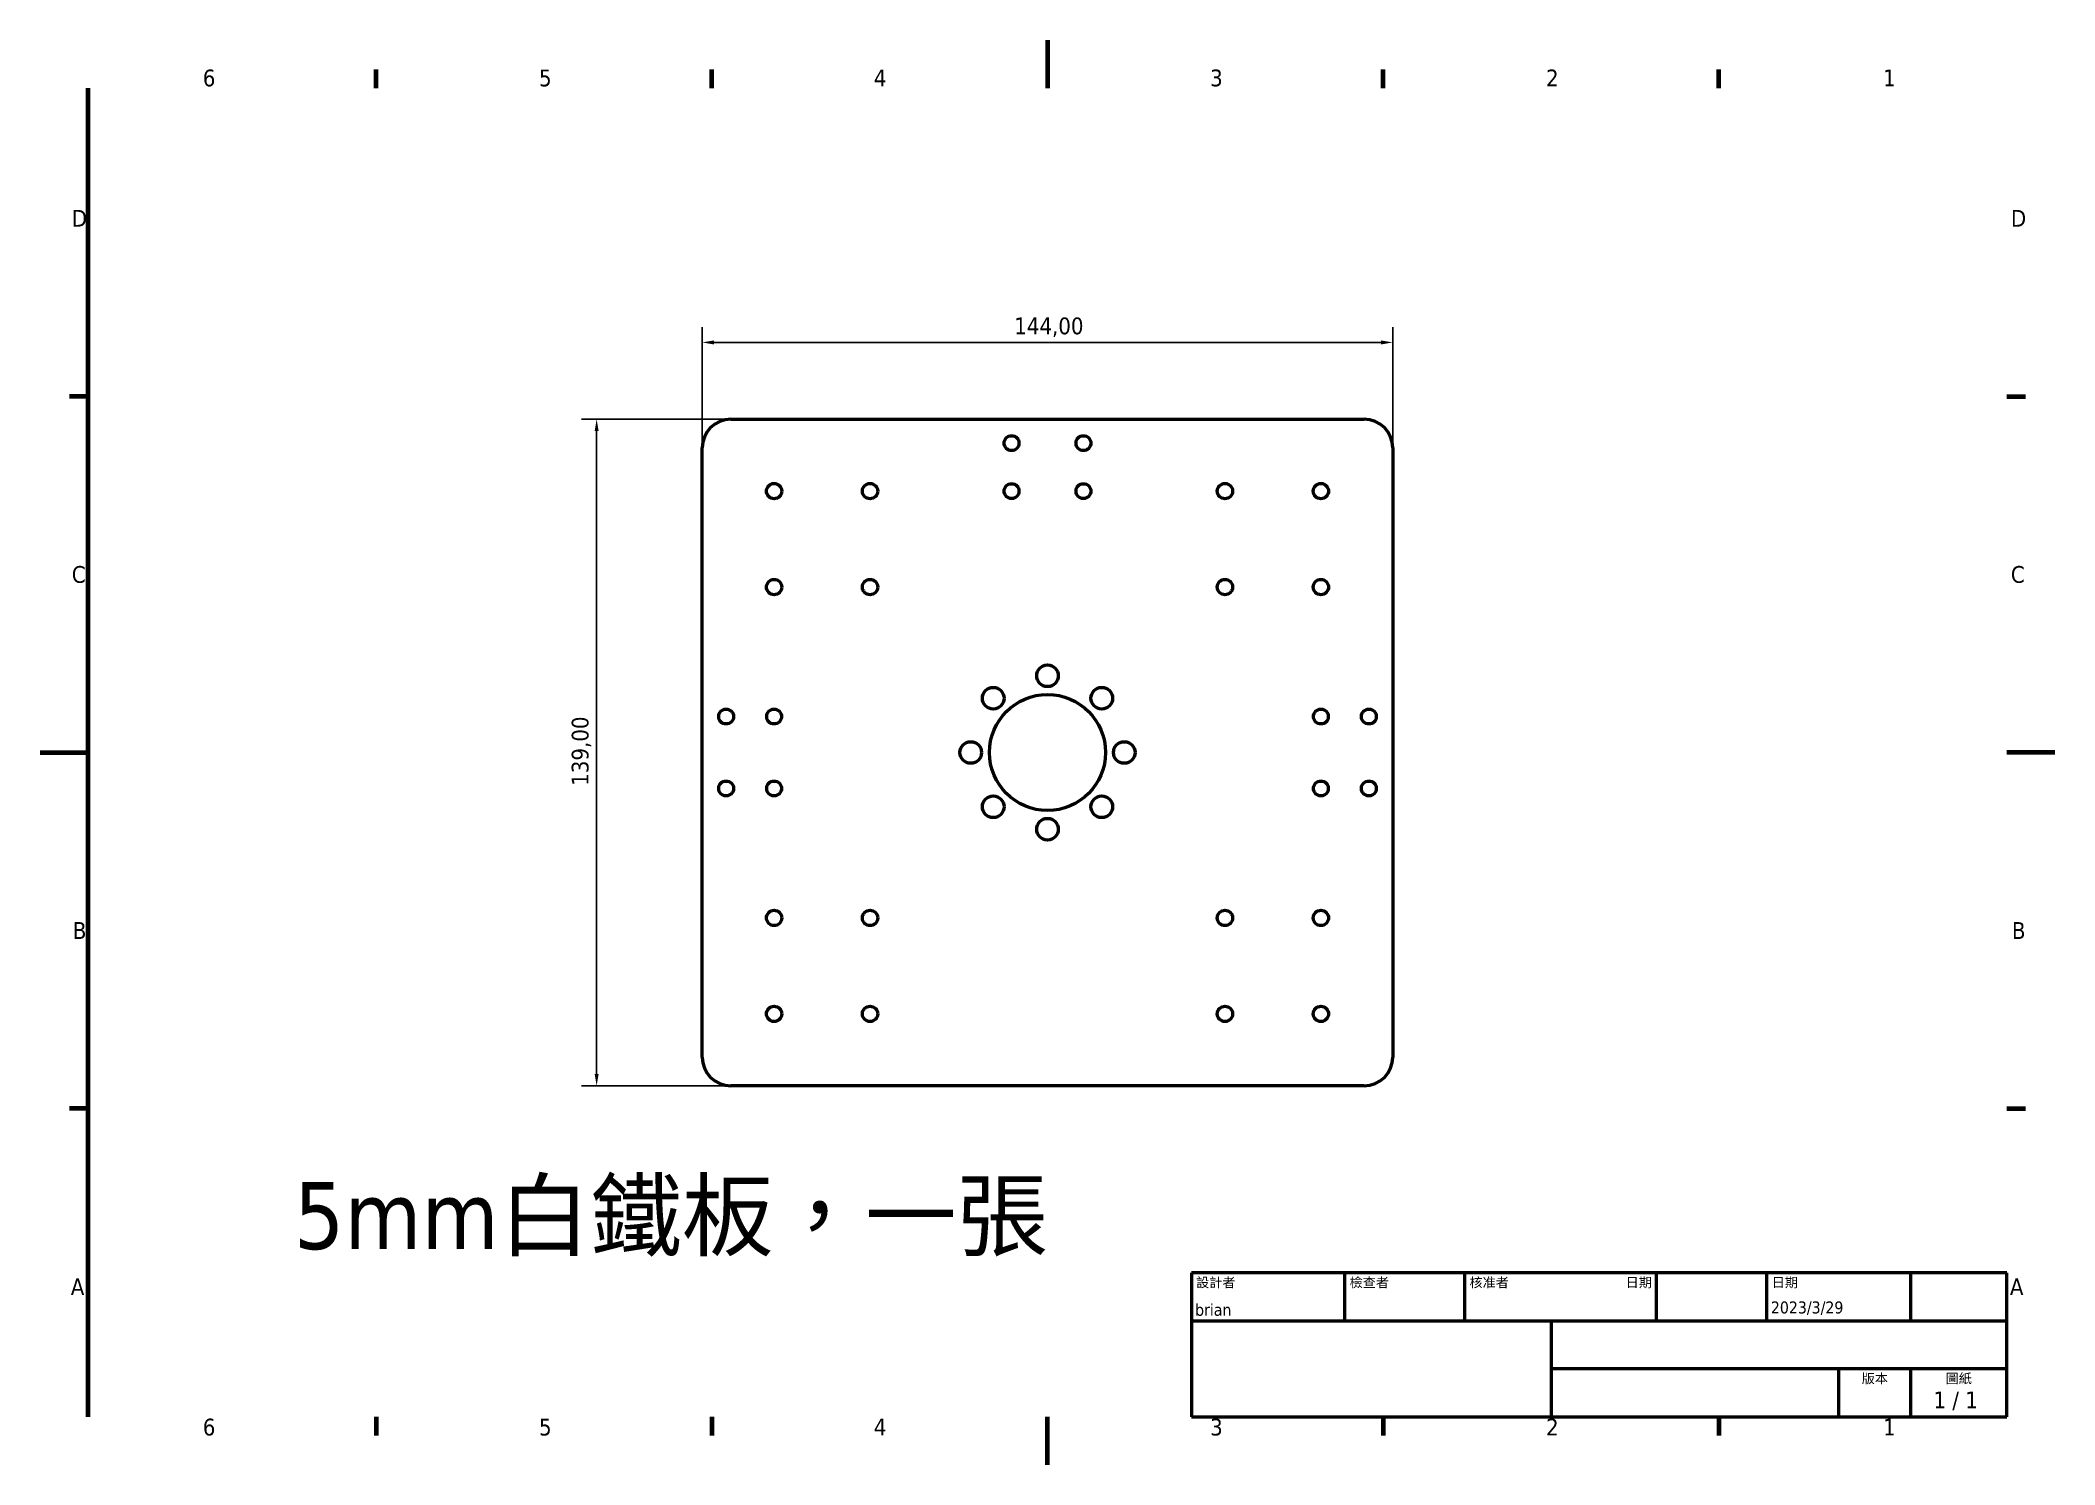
# Model space of a CAD drawing. Header units: millimetres. Extents: x 0 to 420, y 0 to 297.
import ezdxf
from ezdxf.enums import TextEntityAlignment as Align

# ---------------------------------------------------------------- set-up
doc = ezdxf.new("R2010")
doc.units = ezdxf.units.MM
for name, color, linetype, lineweight in [('可見 (ISO)', 7, 'Continuous', 50), ('圖框 (ISO)', 7, 'Continuous', 70), ('標註 (ISO)', 7, 'Continuous', 25), ('標題 (ISO)', 7, 'Continuous', 50), ('符號 (ISO)', 7, 'Continuous', 25)]:
    doc.layers.add(name, color=color, linetype=linetype, lineweight=lineweight)
doc.styles.add('文字型式39', font='tahoma.ttf')
doc.styles.add('文字型式41', font='tahoma.ttf')
doc.styles.add('註記文字 (ISO)', font='tahoma.ttf')
doc.dimstyles.new('預設 (ISO)', dxfattribs={"dimtxt": 3.5, "dimasz": 2.5, "dimexe": 3.175, "dimexo": 0, "dimgap": 0.762, "dimtad": 1, "dimrnd": 1e-08, "dimzin": 0, "dimtxsty": '註記文字 (ISO)', "dimcen": 0.09, "dimdle": 10, "dimclrd": 256, "dimclre": 256, "dimclrt": 256, "dimazin": 0, "dimtfac": 1.001486, "dimtmove": 0, "dimatfit": 3, "dimfxl": 0, "dimtolj": 1, "dimtzin": 0, "dimlwd": -1, "dimlwe": -1, "dimarcsym": 0})

# ---------------------------------------------------------------- blocks, each defined once
blk = doc.blocks.new('圖框 預設圖框')
at = {"layer": '圖框 (ISO)'}
for p, q in [((70, 287), (70, 290.9)), ((140, 287), (140, 290.9)), ((280, 287), (280, 290.9)), ((350, 287), (350, 290.9)), ((10, 222.75), (6.1, 222.75)), ((410, 222.75), (413.9, 222.75)), ((10, 74.25), (6.1, 74.25)), ((410, 74.25), (413.9, 74.25)), ((70, 10), (70, 6.1)), ((140, 10), (140, 6.1)), ((280, 10), (280, 6.1)), ((350, 10), (350, 6.1))]:
    blk.add_line(p, q, dxfattribs=at)
at = {"layer": '圖框 (ISO)', "flags": 128}
for points in [[(210, 297), (210, 287)], [(10, 10), (10, 287)], [(0, 148.5), (10, 148.5)], [(420, 148.5), (410, 148.5)], [(210, 0), (210, 10)]]:
    blk.add_lwpolyline(points, dxfattribs=at)
at = {"layer": '圖框 (ISO)', "char_height": 3.5, "attachment_point": 7, "style": '註記文字 (ISO)'}
for s, insert in [('6', (33.88, 287.33)), ('5', (103.98, 287.33)), ('4', (173.78, 287.4)), ('3', (243.91, 287.33)), ('2', (313.94, 287.4)), ('1', (384.21, 287.4)), ('D', (6.57, 258.13)), ('D', (410.87, 258.13)), ('C', (6.56, 183.81)), ('C', (410.86, 183.81)), ('B', (6.78, 109.63)), ('B', (411.08, 109.63)), ('A', (6.36, 35.38)), ('A', (410.66, 35.38)), ('6', (33.88, 6.03)), ('5', (103.98, 6.03)), ('4', (173.78, 6.1)), ('3', (243.91, 6.03)), ('2', (313.94, 6.1)), ('1', (384.21, 6.1))]:
    blk.add_mtext(s, dxfattribs=dict(at, insert=insert))
blk = doc.blocks.new('標題欄框 ISO')
at = {"layer": '標題 (ISO)'}
for p, q in [((270.07, 130), (100.07, 130)), ((100.07, 130), (100.07, 100)), ((132.07, 120), (132.07, 130)), ((157.07, 120), (157.07, 130)), ((197.07, 120), (197.07, 130)), ((220.07, 120), (220.07, 130)), ((250.07, 120), (250.07, 130)), ((270.07, 100), (270.07, 130)), ((100.07, 120), (270.07, 120)), ((175.07, 120), (175.07, 100)), ((270.07, 110), (175.07, 110)), ((235.07, 100), (235.07, 110)), ((250.07, 100), (250.07, 110)), ((100.07, 100), (270.07, 100))]:
    blk.add_line(p, q, dxfattribs=at)
at = {"layer": '標題 (ISO)', "style": '文字型式41'}
for s, p in [('設計者', (101.07, 129)), ('檢查者', (133.07, 129)), ('核准者', (158.07, 129)), ('日期', (221.07, 129))]:
    blk.add_text(s, height=2, dxfattribs=at).set_placement(p, align=Align.TOP_LEFT)
blk.add_text('日期', height=2, dxfattribs=at).set_placement((196.07, 129), align=Align.TOP_RIGHT)
for s, p in [('版本', (242.57, 109)), ('圖紙', (260.07, 109))]:
    blk.add_text(s, height=2, dxfattribs=at).set_placement(p, align=Align.TOP_CENTER)
at = {"layer": '標題 (ISO)', "style": '註記文字 (ISO)'}
blk.add_text('1 / 1 ', height=3.5, dxfattribs=at).set_placement((260.07, 103.5), align=Align.MIDDLE_CENTER)
at = {"layer": '標題 (ISO)', "style": '文字型式39'}
for tag, p in [('作者_001', (100.84, 121.05)), ('建立日期_001', (220.89, 121.54))]:
    blk.add_attdef(tag, p, '', height=2.5, dxfattribs=at)
for tag, p in [('檢查者', (133.07, 121)), ('工程核准者', (158.07, 121))]:
    blk.add_attdef(tag, text='', height=2.5, dxfattribs=at).set_placement(p, align=Align.BOTTOM_LEFT)
blk.add_attdef('工程核准日期', text='', height=2.5, dxfattribs=at).set_placement((196.07, 121), align=Align.BOTTOM_RIGHT)
at = {"layer": '標題 (ISO)', "style": '註記文字 (ISO)'}
for tag, p in [('標題', (222.57, 115)), ('公司', (137.41, 109.96)), ('版序號碼', (242.57, 103.5))]:
    blk.add_attdef(tag, text='', height=3.5, dxfattribs=at).set_placement(p, align=Align.MIDDLE_CENTER)
blk.add_attdef('零件號碼', text='', height=3.5, dxfattribs=at).set_placement((176.07, 105), align=Align.MIDDLE_LEFT)
blk = doc.blocks.new('*D5')
at = {"layer": 'Defpoints', "color": 0}
for p in [(282, 234), (138, 212), (282, 212)]:
    blk.add_point(p, dxfattribs=at)
at = {"layer": '標註 (ISO)'}
for p, q in [((138, 212), (138, 237.18)), ((282, 212), (282, 237.18)), ((140.5, 234), (279.5, 234))]:
    blk.add_line(p, q, dxfattribs=at)
for points in [[(140.5, 234.42), (140.5, 233.58), (138, 234)], [(279.5, 234.42), (279.5, 233.58), (282, 234)]]:
    blk.add_solid(points, dxfattribs=at)
at = {"layer": '標註 (ISO)', "insert": (203.06, 239.2), "char_height": 3.5, "attachment_point": 1, "style": '註記文字 (ISO)'}
blk.add_mtext('\\A1;144,00', dxfattribs=at)
blk = doc.blocks.new('*D6')
at = {"layer": 'Defpoints', "color": 0}
for p in [(144, 218), (116, 79), (144, 79)]:
    blk.add_point(p, dxfattribs=at)
at = {"layer": '標註 (ISO)'}
for p, q in [((144, 218), (112.83, 218)), ((116, 215.5), (116, 81.5)), ((144, 79), (112.83, 79))]:
    blk.add_line(p, q, dxfattribs=at)
for points in [[(115.58, 215.5), (116.42, 215.5), (116, 218)], [(115.58, 81.5), (116.42, 81.5), (116, 79)]]:
    blk.add_solid(points, dxfattribs=at)
at = {"layer": '標註 (ISO)', "insert": (110.8, 141.56), "char_height": 3.5, "attachment_point": 1, "rotation": 90, "style": '註記文字 (ISO)'}
blk.add_mtext('\\A1;139,00', dxfattribs=at)

msp = doc.modelspace()

# ---------------------------------------------------------------- linework, layer by layer
at = {"layer": '可見 (ISO)'}
for p, q in [((144, 218), (276, 218)), ((138, 85), (138, 212)), ((282, 212), (282, 85)), ((276, 79), (144, 79))]:
    msp.add_line(p, q, dxfattribs=at)
for centre, radius in [((202.5, 213), 1.55), ((217.5, 213), 1.55), ((153, 203), 1.6), ((173, 203), 1.6), ((202.5, 203), 1.55), ((217.5, 203), 1.55), ((247, 203), 1.6), ((267, 203), 1.6), ((153, 183), 1.6), ((173, 183), 1.6), ((247, 183), 1.6), ((267, 183), 1.6), ((210, 164.5), 2.25), ((198.686, 159.814), 2.25), ((210, 148.5), 12.1), ((221.314, 159.814), 2.25), ((143, 156), 1.55), ((153, 156), 1.55), ((267, 156), 1.55), ((277, 156), 1.55), ((194, 148.5), 2.25), ((226, 148.5), 2.25), ((143, 141), 1.55), ((153, 141), 1.55), ((198.686, 137.186), 2.25), ((221.314, 137.186), 2.25), ((267, 141), 1.55), ((277, 141), 1.55), ((210, 132.5), 2.25), ((153, 114), 1.6), ((173, 114), 1.6), ((247, 114), 1.6), ((267, 114), 1.6), ((153, 94), 1.6), ((173, 94), 1.6), ((247, 94), 1.6), ((267, 94), 1.6)]:
    msp.add_circle(centre, radius, dxfattribs=at)
for centre, start, end in [((144, 212), 90, 180), ((276, 212), 0, 90), ((144, 85), 180, 270), ((276, 85), 270, 0)]:
    msp.add_arc(centre, 6, start, end, dxfattribs=at)

# ---------------------------------------------------------------- block references
msp.add_blockref('圖框 預設圖框', (0, 0))
msp.add_blockref('標題欄框 ISO', (139.929, -90)).add_auto_attribs({'作者_001': 'brian', '建立日期_001': '2023/3/29'})

# ---------------------------------------------------------------- texts
at = {"layer": '符號 (ISO)', "insert": (52.887, 58.971), "char_height": 14, "width": 158.35657, "attachment_point": 1, "style": '註記文字 (ISO)'}
msp.add_mtext('\\fTahoma|b0|i0;\\H14.0000;5mm白鐵板，一張', dxfattribs=at)

# ---------------------------------------------------------------- dimensions: what is measured, and where the dimension line sits
at = {"layer": '標註 (ISO)'}
dim = msp.add_linear_dim(base=(282, 234), p1=(138, 212), p2=(282, 212), dimstyle='預設 (ISO)', override={"dimgap": 0.762, "dimdec": 2, "dimtol": 0, "dimlim": 0, "dimtp": 0, "dimtm": 0, "dimtdec": 2, "dimtofl": 0, "dimatfit": 1}, dxfattribs=at)
dim.commit()
dim.dimension.update_dxf_attribs({"geometry": '*D5', "text_midpoint": (210, 234), "dimtype": 160})
dim = msp.add_linear_dim(base=(116, 79), p1=(144, 218), p2=(144, 79), angle=270, dimstyle='預設 (ISO)', override={"dimgap": 0.762, "dimdec": 2, "dimtol": 0, "dimlim": 0, "dimtp": 0, "dimtm": 0, "dimtdec": 2, "dimtofl": 0, "dimatfit": 1}, dxfattribs=at)
dim.commit()
dim.dimension.update_dxf_attribs({"geometry": '*D6', "text_midpoint": (116, 148.5), "dimtype": 160})

doc.saveas('drawing.dxf')
